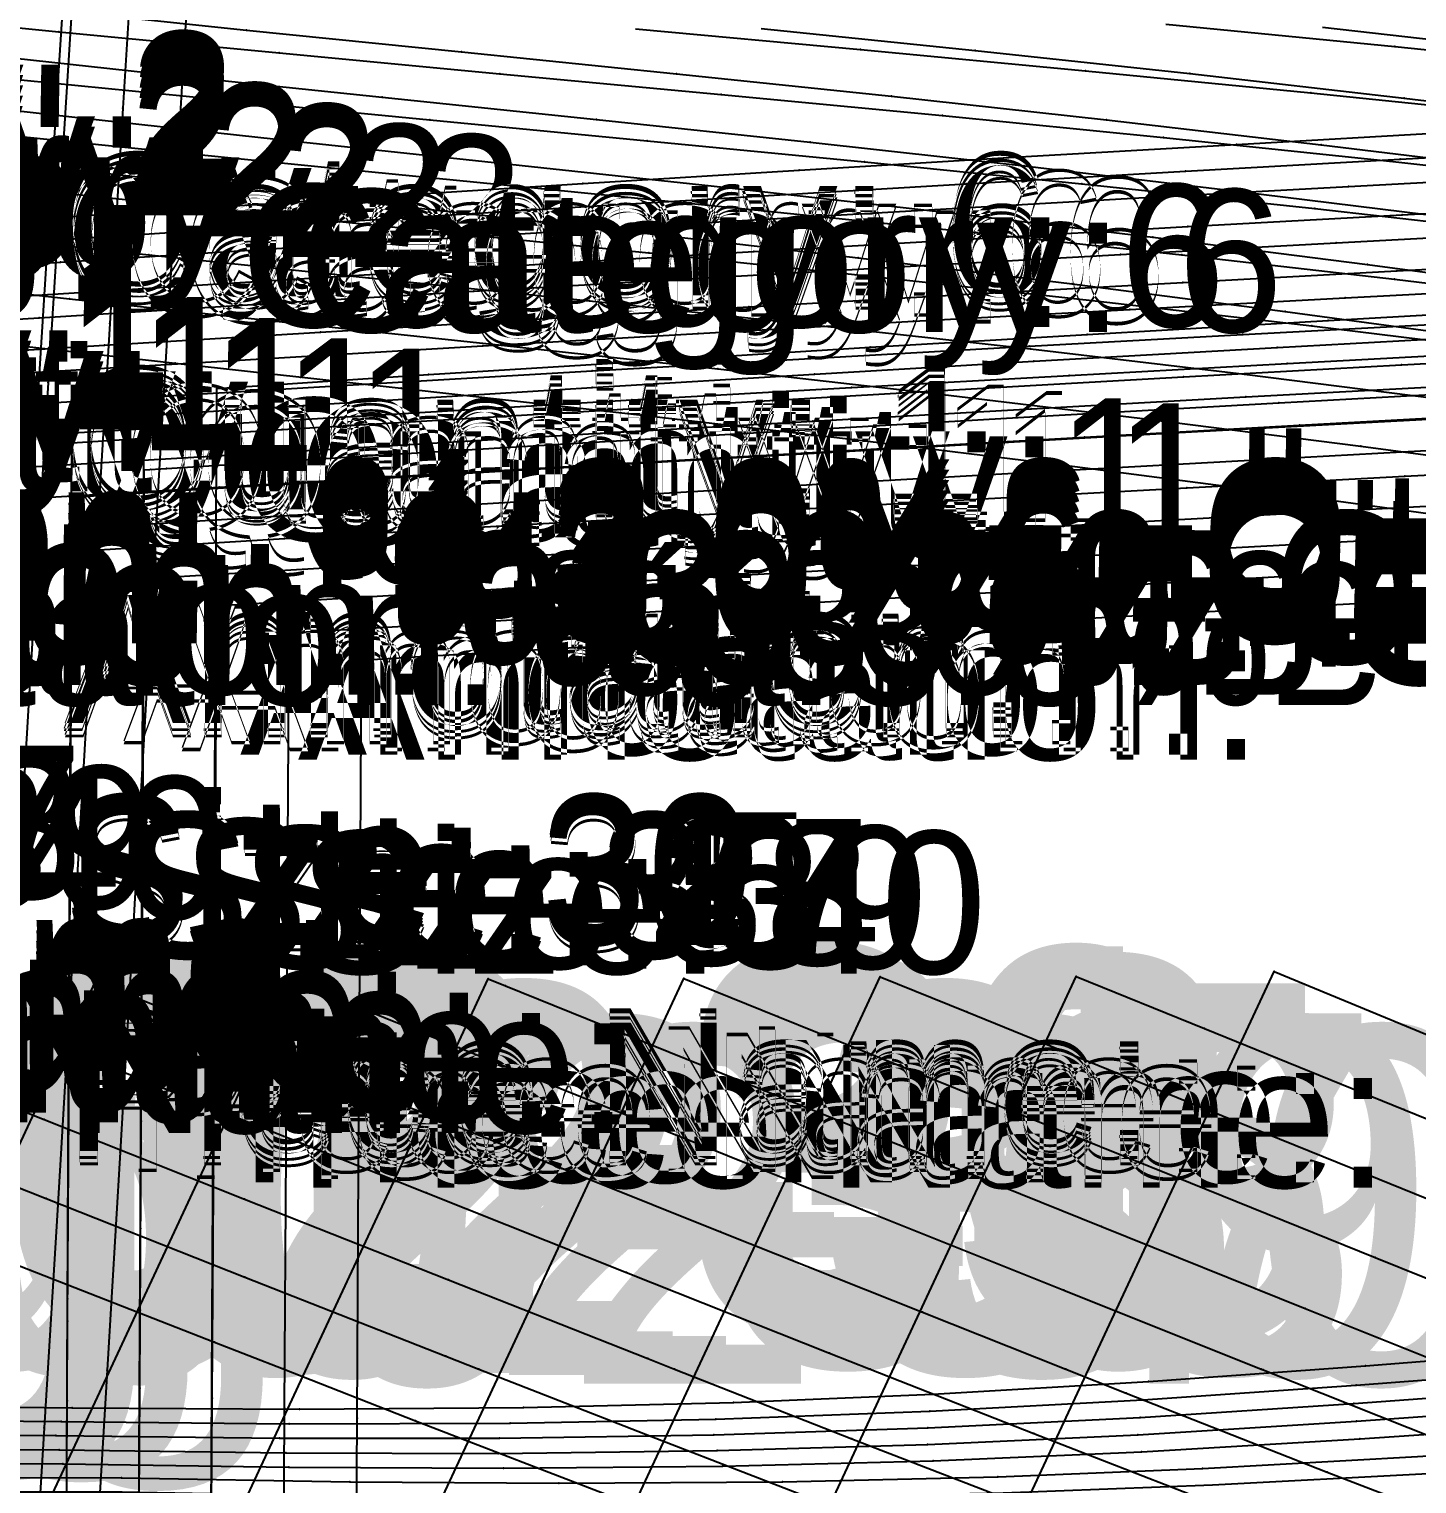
# Model space of a CAD drawing. Extents: x -2408 to 1029, y -526 to 2095.
# Drawn here: x -773.8 to -676.5, y 884.6 to 986.6 of the extents above; entities that cross this region are included whole.
import ezdxf

# ---------------------------------------------------------------- set-up
doc = ezdxf.new("R2010")
doc.units = 0
doc.layers.add('TEXT', color=7, linetype='Continuous')

# ---------------------------------------------------------------- blocks, each defined once
blk = doc.blocks.new(' -30')
at = {"layer": '1'}
for points in [[(-668.314998, 1012.789888), (-682.332241, 1018.726726), (-696.206515, 1024.618779), (-709.062424, 1030.09346), (-705.398722, 1037.958529), (-699.037878, 1051.61368), (-692.560558, 1065.518865), (-686.094458, 1079.399986), (-679.579468, 1093.386078), (-667.869601, 1088.545558)], [(-244.782035, 988.103728), (-229.520606, 987.520225), (-214.116548, 987.083314), (-198.889744, 986.803854), (-183.229885, 986.627731), (-167.295553, 986.530983), (-151.580754, 986.653671), (-136.843907, 986.999455), (-122.874949, 987.585204), (-107.751551, 988.469104), (-92.53808, 989.557936), (-77.486431, 990.756362), (-62.287955, 992.040492), (-46.765308, 993.494654), (-31.59976, 995.119355), (-16.677405, 996.901347), (-1.553066, 998.875569), (13.497761, 1001.026741)], [(-1205.520935, 302.919865), (-1205.483135, 309.223563), (-1205.391179, 324.554701), (-1205.300213, 339.717169), (-1205.209414, 354.85273), (-1205.118461, 370.01518), (-1205.026964, 385.267158), (-1204.935998, 400.429605), (-1204.844877, 415.618783), (-1204.753926, 430.781236), (-1204.66297, 445.943685), (-1204.572281, 461.059603), (-1204.481313, 476.222058), (-1204.385986, 492.113686), (-1196.17848, 492.603703), (-1181.170431, 493.49977), (-1166.030079, 494.402864), (-1150.959027, 495.28427), (-1135.886847, 496.145232), (-1120.476169, 497.00946), (-1105.40235, 497.842531), (-1089.965594, 498.682535)], [(-316.027919, 556.954437), (-311.026476, 555.586877), (-305.219444, 554.288), (-298.237393, 553.006818), (-289.37386, 551.669496), (-274.412109, 549.77348), (-259.387268, 548.018997), (-244.405844, 546.337371), (-229.340909, 544.673875), (-214.357411, 543.007636), (-199.380836, 541.282704), (-184.367609, 539.451497), (-169.415656, 537.522511), (-154.549495, 535.507821)]]:
    blk.add_lwpolyline(points, dxfattribs=at)
at = {"layer": '14'}
for points in [[(-315.935061, 543.733499), (-309.963749, 542.306563), (-302.202651, 540.799876), (-293.301081, 539.39331), (-278.887447, 537.525193), (-263.114558, 535.66237), (-247.286252, 533.87858), (-231.421617, 532.126365), (-215.539805, 530.358269), (-199.659932, 528.526835), (-184.716631, 526.701148), (-169.079779, 524.666477), (-154.148415, 522.623082)], [(-1093.271043, 308.091929), (-1108.745305, 309.101899), (-1124.431306, 310.137235), (-1140.837746, 311.232743), (-1156.130864, 312.266322), (-1172.183685, 313.367615), (-1172.158772, 317.5206), (-1172.075828, 331.347228), (-1171.989363, 345.760911), (-1171.88675, 362.866344), (-1171.796909, 377.842737), (-1171.703377, 393.434387), (-1171.609107, 409.149089), (-1171.49473, 428.215656), (-1171.38958, 445.744084), (-1171.283699, 463.394285), (-1171.175842, 481.373901), (-1167.054113, 481.619686), (-1152.638259, 482.463332), (-1137.95852, 483.305457), (-1122.184231, 484.194571), (-1106.716652, 485.051688), (-1089.64359, 485.98142)]]:
    blk.add_lwpolyline(points, dxfattribs=at)
at = {"layer": '2'}
for p in [(-679.579468, 1093.386078), (-183.229885, 986.627731), (-1171.175842, 481.373901)]:
    blk.add_point(p, dxfattribs=at)
at = {"layer": '3'}
for p in [(-686.094458, 1079.399986), (-692.560558, 1065.518865), (-92.53808, 989.557936), (-107.751551, 988.469104), (-151.580754, 986.653671), (-136.843907, 986.999455), (-122.874949, 987.585204), (-167.295553, 986.530983), (-244.405844, 546.337371), (-229.340909, 544.673875), (-214.357411, 543.007636), (-199.380836, 541.282704), (-184.367609, 539.451497), (-169.415656, 537.522511), (-247.286252, 533.87858), (-231.421617, 532.126365), (-215.539805, 530.358269), (-199.659932, 528.526835), (-184.716631, 526.701148), (-169.079779, 524.666477), (-1120.476169, 497.00946), (-1105.40235, 497.842531), (-1135.886847, 496.145232), (-1150.959027, 495.28427), (-1166.030079, 494.402864), (-1181.170431, 493.49977), (-1106.716652, 485.051688), (-1122.184231, 484.194571), (-1137.95852, 483.305457), (-1167.054113, 481.619686), (-1152.638259, 482.463332), (-1171.283699, 463.394285), (-1171.38958, 445.744084), (-1171.49473, 428.215656)]:
    blk.add_point(p, dxfattribs=at)
at = {"layer": '1'}
for s, p in [('Category: 6', (-183.792973, 1064.64222)), ('Quantity: 1', (-183.792973, 1049.64222)), ('Annotation: ', (-183.792973, 1034.64222)), ('Size: 30', (-183.792973, 1019.64222)), ('Piece Name:  ', (-183.792973, 1004.64222)), ('Category: 2', (-644.384551, -24.548169)), ('Quantity: 1', (-644.384551, -39.548169)), ('Annotation:  ºá:3.0%£¬Ö±:5.0%', (-644.384551, -54.548169)), ('Piece Name:  ', (-644.384551, -84.548169))]:
    blk.add_text(s, height=10, dxfattribs=at).set_placement(p)
at = {"layer": 'TEXT', "color": 7}
blk.add_text('g02-30', height=25, dxfattribs=at).set_placement((-611.17, -103.83))
blk = doc.blocks.new(' -31')
at = {"layer": '1'}
for points in [[(-661.462179, 1004.089911), (-675.439672, 1009.920464), (-689.56731, 1015.812902), (-703.667413, 1021.693208), (-717.425938, 1027.43046), (-722.946625, 1029.732361), (-719.306886, 1037.546035), (-712.961379, 1051.168307), (-706.522574, 1064.990808), (-700.030644, 1078.927343), (-693.455353, 1093.042831), (-684.443539, 1089.388082), (-670.463003, 1083.716957), (-656.360988, 1077.995136)], [(-245.204271, 986.362211), (-230.354188, 985.833593), (-215.338268, 985.438519), (-199.901877, 985.183262), (-184.035778, 985.039444), (-168.025736, 984.886238), (-152.529679, 984.93567), (-138.113903, 985.220737), (-123.104008, 985.77524), (-108.173622, 986.581126), (-93.190491, 987.608126), (-78.160477, 988.752626), (-63.189221, 989.945011), (-47.672531, 991.313117), (-32.73015, 992.82249), (-17.795201, 994.504582), (-2.889159, 996.340467), (12.212112, 998.376714)], [(-1210.599365, 301.045837), (-1210.547725, 309.84814), (-1210.459299, 324.921595), (-1210.368675, 340.370934), (-1210.279104, 355.641675), (-1210.188487, 371.091032), (-1210.099122, 386.326266), (-1210.008493, 401.775624), (-1209.918915, 417.046366), (-1209.828296, 432.495713), (-1209.739836, 447.577065), (-1209.64921, 463.026421), (-1209.558575, 478.475781), (-1209.467316, 494.029922), (-1200.328818, 494.571505), (-1185.329745, 495.461797), (-1170.206646, 496.361121), (-1154.867473, 497.26182), (-1139.538048, 498.139549), (-1124.20757, 498.998915), (-1109.165089, 499.828225), (-1093.833089, 500.660134)], [(-308.598933, 558.509442), (-302.221779, 557.212004), (-294.572983, 555.939261), (-284.804591, 554.599783), (-269.843716, 552.837988), (-254.754232, 551.143919), (-239.759855, 549.516941), (-224.661296, 547.900369), (-209.677459, 546.273139), (-194.588975, 544.567746), (-179.555679, 542.76568), (-164.49136, 540.856719), (-149.612358, 538.879205)]]:
    blk.add_lwpolyline(points, dxfattribs=at)
at = {"layer": '14'}
for points in [[(-318.172456, 547.843113), (-312.115651, 546.285802), (-304.985762, 544.807902), (-296.973227, 543.458219), (-285.931814, 541.950514), (-270.650007, 540.142391), (-255.549055, 538.454662), (-240.406033, 536.816289), (-225.236624, 535.189131), (-210.056457, 533.535046), (-194.881169, 531.815889), (-179.880956, 530.013863), (-164.96576, 528.111366), (-149.778742, 526.078391)], [(-1080.754196, 304.966316), (-1097.512077, 306.060401), (-1113.151062, 307.093927), (-1129.003946, 308.153731), (-1145.584817, 309.275476), (-1161.040416, 310.334145), (-1177.263641, 311.462612), (-1177.230109, 317.179258), (-1177.14006, 332.530674), (-1177.049904, 347.900451), (-1176.944753, 365.826377), (-1176.853713, 381.346893), (-1176.75972, 397.370777), (-1176.665727, 413.39466), (-1176.574686, 428.915175), (-1176.469536, 446.841107), (-1176.363655, 464.89157), (-1176.255798, 483.278923), (-1163.036448, 484.063103), (-1148.167735, 484.924473), (-1133.325145, 485.767946), (-1118.560073, 486.592376), (-1102.100619, 487.495002), (-1087.22085, 488.29636)]]:
    blk.add_lwpolyline(points, dxfattribs=at)
at = {"layer": '2'}
for p in [(-693.455353, 1093.042831), (-184.035778, 985.039444), (-1176.255798, 483.278923)]:
    blk.add_point(p, dxfattribs=at)
at = {"layer": '3'}
for p in [(-684.443539, 1089.388082), (-670.463003, 1083.716957), (-700.030644, 1078.927343), (-706.522574, 1064.990808), (-93.190491, 987.608126), (-123.104008, 985.77524), (-108.173622, 986.581126), (-168.025736, 984.886238), (-152.529679, 984.93567), (-138.113903, 985.220737), (-254.754232, 551.143919), (-239.759855, 549.516941), (-224.661296, 547.900369), (-209.677459, 546.273139), (-194.588975, 544.567746), (-179.555679, 542.76568), (-164.49136, 540.856719), (-255.549055, 538.454662), (-240.406033, 536.816289), (-225.236624, 535.189131), (-210.056457, 533.535046), (-194.881169, 531.815889), (-179.880956, 530.013863), (-164.96576, 528.111366), (-1124.20757, 498.998915), (-1109.165089, 499.828225), (-1139.538048, 498.139549), (-1154.867473, 497.26182), (-1170.206646, 496.361121), (-1185.329745, 495.461797), (-1102.100619, 487.495002), (-1133.325145, 485.767946), (-1118.560073, 486.592376), (-1148.167735, 484.924473), (-1163.036448, 484.063103), (-1176.363655, 464.89157), (-1176.469536, 446.841107), (-1176.574686, 428.915175)]:
    blk.add_point(p, dxfattribs=at)
at = {"layer": '1'}
for s, p in [('Category: 6', (-183.878193, 1063.670692)), ('Quantity: 1', (-183.878193, 1048.670692)), ('Annotation: ', (-183.878193, 1033.670692)), ('Size: 31', (-183.878193, 1018.670692)), ('Piece Name:  ', (-183.878193, 1003.670692)), ('Category: 2', (-644.39712, -24.590238)), ('Quantity: 1', (-644.39712, -39.590238)), ('Annotation:  ºá:3.0%£¬Ö±:5.0%', (-644.39712, -54.590238)), ('Piece Name:  ', (-644.39712, -84.590238))]:
    blk.add_text(s, height=10, dxfattribs=at).set_placement(p)
at = {"layer": 'TEXT', "color": 7}
blk.add_text('g02-31', height=25, dxfattribs=at).set_placement((-609.9, -103.02))
blk = doc.blocks.new(' -32')
at = {"layer": '1'}
for points in [[(-669.090958, 1001.550827), (-675.427455, 1004.179622), (-689.401819, 1009.976072), (-703.48105, 1015.811328), (-717.472777, 1021.606264), (-731.302416, 1027.330239), (-736.734848, 1029.577408), (-733.031314, 1037.527944), (-726.691241, 1051.138485), (-720.302525, 1064.853476), (-713.789918, 1078.834411), (-707.184448, 1093.014679), (-701.121771, 1090.552873), (-687.265026, 1084.930202), (-673.055463, 1079.170648), (-658.93014, 1073.45126)], [(-245.709809, 984.630858), (-230.488011, 984.128957), (-215.247587, 983.767109), (-200.095667, 983.551712), (-184.421997, 983.443756), (-168.741345, 983.257658), (-153.297777, 983.255747), (-138.28339, 983.491439), (-123.274546, 983.983495), (-108.376018, 984.727066), (-93.392798, 985.703898), (-78.046169, 986.826902), (-63.073899, 987.964787), (-47.80115, 989.241333), (-32.854437, 990.673366), (-17.580763, 992.310636), (-2.66784, 994.062031), (12.329512, 995.989364)], [(-1215.677795, 299.171028), (-1215.601131, 312.531977), (-1215.513507, 327.804629), (-1215.425881, 343.077294), (-1215.337349, 358.504922), (-1215.249694, 373.777565), (-1215.162622, 388.949294), (-1215.074983, 404.221944), (-1214.987691, 419.434947), (-1214.900055, 434.707608), (-1214.813796, 449.738663), (-1214.726138, 465.011327), (-1214.63848, 480.283989), (-1214.548645, 495.938377), (-1212.53932, 496.057394), (-1197.805738, 496.930225), (-1182.631949, 497.829356), (-1167.485564, 498.725319), (-1152.226365, 499.616176), (-1136.81103, 500.493852), (-1121.549424, 501.342838), (-1106.260424, 502.178393), (-1090.997301, 502.997811)], [(-279.604794, 557.525161), (-264.510121, 555.838944), (-249.481522, 554.216994), (-234.458875, 552.641387), (-219.435042, 551.07711), (-204.436461, 549.484383), (-189.423476, 547.819198), (-174.51379, 546.062529), (-159.524407, 544.195696)]]:
    blk.add_lwpolyline(points, dxfattribs=at)
at = {"layer": '14'}
for points in [[(-1181.745759, 413.749971), (-1181.654719, 429.614649), (-1181.549568, 447.938087), (-1181.443688, 466.388815), (-1181.335831, 485.183907), (-1180.323411, 485.2454), (-1166.12605, 486.089169), (-1150.447341, 486.997656), (-1135.02506, 487.872652), (-1119.797821, 488.720069), (-1102.90801, 489.641587), (-1087.693784, 490.455305)], [(-316.450374, 550.850013), (-310.246126, 549.357553), (-301.9196, 547.770137), (-293.625346, 546.498816), (-281.362285, 544.956903), (-266.224926, 543.245124), (-250.827082, 541.588486), (-235.389151, 539.972582), (-219.927186, 538.359183), (-204.457169, 536.710053), (-188.995145, 534.986961), (-173.972639, 533.205913), (-158.8577, 531.306759)]]:
    blk.add_lwpolyline(points, dxfattribs=at)
at = {"layer": '2'}
for p in [(-707.184448, 1093.014679), (-184.421997, 983.443756), (-1181.335831, 485.183907)]:
    blk.add_point(p, dxfattribs=at)
at = {"layer": '3'}
for p in [(-701.121771, 1090.552873), (-687.265026, 1084.930202), (-713.789918, 1078.834411), (-673.055463, 1079.170648), (-720.302525, 1064.853476), (-93.392798, 985.703898), (-108.376018, 984.727066), (-123.274546, 983.983495), (-168.741345, 983.257658), (-153.297777, 983.255747), (-138.28339, 983.491439), (-249.481522, 554.216994), (-234.458875, 552.641387), (-219.435042, 551.07711), (-204.436461, 549.484383), (-189.423476, 547.819198), (-174.51379, 546.062529), (-250.827082, 541.588486), (-235.389151, 539.972582), (-219.927186, 538.359183), (-204.457169, 536.710053), (-188.995145, 534.986961), (-173.972639, 533.205913), (-1106.260424, 502.178393), (-1121.549424, 501.342838), (-1136.81103, 500.493852), (-1152.226365, 499.616176), (-1167.485564, 498.725319), (-1182.631949, 497.829356), (-1102.90801, 489.641587), (-1135.02506, 487.872652), (-1119.797821, 488.720069), (-1150.447341, 486.997656), (-1166.12605, 486.089169), (-1180.323411, 485.2454), (-1181.443688, 466.388815), (-1181.549568, 447.938087), (-1181.654719, 429.614649)]:
    blk.add_point(p, dxfattribs=at)
at = {"layer": '1'}
for s, p in [('Category: 6', (-183.890915, 1062.856483)), ('Quantity: 1', (-183.890915, 1047.856483)), ('Annotation: ', (-183.890915, 1032.856483)), ('Size: 32', (-183.890915, 1017.856483)), ('Piece Name:  ', (-183.890915, 1002.856483)), ('Category: 2', (-644.409082, -24.633162)), ('Quantity: 1', (-644.409082, -39.633162)), ('Annotation:  ºá:3.0%£¬Ö±:5.0%', (-644.409082, -54.633162)), ('Piece Name:  ', (-644.409082, -84.633162))]:
    blk.add_text(s, height=10, dxfattribs=at).set_placement(p)
at = {"layer": 'TEXT', "color": 7}
blk.add_text('g02-32', height=25, dxfattribs=at).set_placement((-608.5, -103.09))
blk = doc.blocks.new(' -33')
at = {"layer": '1'}
for points in [[(-659.78629, 992.156968), (-673.873731, 997.871882), (-682.281036, 1001.3311), (-682.806625, 1001.551514), (-688.225036, 1003.783401), (-702.54612, 1009.702672), (-716.502524, 1015.48381), (-730.499472, 1021.292551), (-744.362144, 1027.055798), (-750.445557, 1029.588776), (-746.741071, 1037.541389), (-740.393803, 1051.167375), (-734.053446, 1064.778514), (-727.55174, 1078.736062), (-720.952377, 1092.90329), (-714.37088, 1090.245653), (-700.44928, 1084.627373), (-686.520609, 1079.009714), (-672.478486, 1073.343472), (-658.55008, 1067.725314)], [(-245.656514, 982.886327), (-230.644244, 982.430943), (-215.128314, 982.099588), (-199.895578, 981.917391), (-184.203281, 981.841354), (-168.302886, 981.625979), (-153.421344, 981.587268), (-138.063449, 981.77681), (-123.30094, 982.206119), (-108.548373, 982.887436), (-93.220462, 983.840879), (-77.994136, 984.911791), (-62.676554, 986.02466), (-47.469065, 987.237479), (-32.175066, 988.635625), (-17.231059, 990.164291), (-1.969221, 991.878756), (13.18838, 993.745961)], [(-1220.738291, 300.51507), (-1220.653899, 315.535803), (-1220.569213, 330.611808), (-1220.484539, 345.687811), (-1220.398342, 361.035873), (-1220.313674, 376.111864), (-1220.228897, 391.207077), (-1220.144228, 406.283063), (-1220.059185, 421.425605), (-1219.974514, 436.501598), (-1219.887786, 451.941431), (-1219.80309, 467.017422), (-1219.718409, 482.09341), (-1219.630127, 497.817612), (-1215.56185, 498.062804), (-1200.562041, 498.964551), (-1185.525824, 499.864683), (-1170.202165, 500.774517), (-1155.017785, 501.660119), (-1139.691865, 502.531111), (-1124.364735, 503.382104), (-1109.373315, 504.199015), (-1094.04456, 505.018516)], [(-259.960293, 558.975201), (-244.829363, 557.401476), (-229.748771, 555.867998), (-214.663975, 554.334272), (-199.587318, 552.761024), (-184.518769, 551.113028), (-169.449439, 549.362172), (-154.403529, 547.517787)]]:
    blk.add_lwpolyline(points, dxfattribs=at)
at = {"layer": '14'}
for points in [[(-315.578095, 554.129048), (-309.25608, 552.653804), (-301.669204, 551.232946), (-293.290708, 549.969368), (-279.422873, 548.296345), (-263.781637, 546.59932), (-248.087596, 544.969511), (-232.356252, 543.370659), (-216.603046, 541.7665), (-200.843434, 540.120773), (-185.092896, 538.397218), (-170.100999, 536.652065), (-154.722652, 534.758032)], [(-1123.658031, 303.192232), (-1139.668477, 304.290428), (-1155.078742, 305.360134), (-1170.859481, 306.469332), (-1187.423706, 307.652607), (-1187.36952, 317.299872), (-1187.28357, 332.602444), (-1187.189953, 349.2699), (-1187.104818, 364.427356), (-1187.013778, 380.636197), (-1186.919785, 397.37074), (-1186.825791, 414.105274), (-1186.734751, 430.314125), (-1186.629601, 449.035064), (-1186.52372, 467.886061), (-1186.415863, 487.08889), (-1184.780501, 487.188628), (-1170.61281, 488.033378), (-1154.678396, 488.958599), (-1139.060151, 489.845259), (-1123.666638, 490.701297), (-1106.611977, 491.62981), (-1091.261222, 492.44788)]]:
    blk.add_lwpolyline(points, dxfattribs=at)
at = {"layer": '2'}
for p in [(-720.952377, 1092.90329), (-184.203281, 981.841354), (-1186.415863, 487.08889)]:
    blk.add_point(p, dxfattribs=at)
at = {"layer": '3'}
for p in [(-714.37088, 1090.245653), (-700.44928, 1084.627373), (-727.55174, 1078.736062), (-686.520609, 1079.009714), (-672.478486, 1073.343472), (-734.053446, 1064.778514), (-93.220462, 983.840879), (-108.548373, 982.887436), (-168.302886, 981.625979), (-153.421344, 981.587268), (-138.063449, 981.77681), (-123.30094, 982.206119), (-244.829363, 557.401476), (-229.748771, 555.867998), (-214.663975, 554.334272), (-199.587318, 552.761024), (-184.518769, 551.113028), (-169.449439, 549.362172), (-248.087596, 544.969511), (-232.356252, 543.370659), (-216.603046, 541.7665), (-200.843434, 540.120773), (-185.092896, 538.397218), (-170.100999, 536.652065), (-1109.373315, 504.199015), (-1124.364735, 503.382104), (-1139.691865, 502.531111), (-1155.017785, 501.660119), (-1170.202165, 500.774517), (-1185.525824, 499.864683), (-1106.611977, 491.62981), (-1139.060151, 489.845259), (-1123.666638, 490.701297), (-1154.678396, 488.958599), (-1170.61281, 488.033378), (-1184.780501, 487.188628), (-1186.52372, 467.886061), (-1186.629601, 449.035064), (-1186.734751, 430.314125)]:
    blk.add_point(p, dxfattribs=at)
at = {"layer": '1'}
for s, p in [('Category: 6', (-183.856316, 1062.000656)), ('Quantity: 1', (-183.856316, 1047.000656)), ('Annotation: ', (-183.856316, 1032.000656)), ('Size: 33', (-183.856316, 1017.000656)), ('Piece Name:  ', (-183.856316, 1002.000656)), ('Category: 2', (-644.419332, -24.670074)), ('Quantity: 1', (-644.419332, -39.670074)), ('Annotation:  ºá:3.0%£¬Ö±:5.0%', (-644.419332, -54.670074)), ('Piece Name:  ', (-644.419332, -84.670074))]:
    blk.add_text(s, height=10, dxfattribs=at).set_placement(p)
at = {"layer": 'TEXT', "color": 7}
blk.add_text('g02-33', height=25, dxfattribs=at).set_placement((-610.94, -103.81))
blk = doc.blocks.new(' -34')
at = {"layer": '1'}
for points in [[(-665.113804, 988.889181), (-679.549962, 994.62091), (-693.934179, 1000.484594), (-695.977249, 1001.323013), (-696.523972, 1001.548691), (-708.082124, 1006.297628), (-722.42343, 1012.204415), (-736.525376, 1018.024239), (-750.311137, 1023.723572), (-764.211731, 1029.481049), (-760.648042, 1037.131367), (-754.324817, 1050.70573), (-747.815744, 1064.679098), (-741.300131, 1078.66651), (-734.679871, 1092.878571), (-733.457999, 1092.38339), (-719.701142, 1086.817664), (-705.796879, 1081.20471), (-691.669015, 1075.513912), (-677.364565, 1069.766371), (-666.730804, 1065.507126)], [(-245.392154, 981.143215), (-230.338441, 980.727177), (-214.992801, 980.435879), (-199.882371, 980.286679), (-183.960228, 980.237808), (-168.117949, 979.996712), (-153.058748, 979.924763), (-137.707824, 980.071632), (-122.92949, 980.454594), (-108.321638, 981.081657), (-92.998495, 981.988387), (-77.514769, 983.037739), (-62.201781, 984.109423), (-46.844191, 985.280492), (-31.552026, 986.613769), (-16.180549, 988.119587), (-0.918876, 989.7673), (14.461016, 991.588687)], [(-1225.809658, 300.021402), (-1225.725921, 315.245785), (-1225.641516, 330.591488), (-1225.557115, 345.937194), (-1225.473127, 361.208889), (-1225.388738, 376.554599), (-1225.30381, 391.998209), (-1225.219415, 407.343914), (-1225.135094, 422.674226), (-1225.050681, 438.019934), (-1224.966269, 453.365634), (-1224.882722, 468.556119), (-1224.798333, 483.90182), (-1224.711304, 499.729614), (-1222.642335, 499.853347), (-1207.781723, 500.742214), (-1192.761726, 501.640864), (-1177.787959, 502.535036), (-1162.682264, 503.42405), (-1147.566692, 504.289323), (-1132.458243, 505.132178), (-1117.30791, 505.960792), (-1102.197784, 506.771078), (-1086.994177, 507.568903)], [(-209.580622, 557.564088), (-194.579889, 556.026452), (-179.506059, 554.402791), (-164.488583, 552.684381), (-149.43639, 550.869334), (-134.508203, 548.99195), (-119.475633, 547.021967), (-104.476103, 544.974444), (-89.461433, 542.872094), (-74.224463, 540.724983)]]:
    blk.add_lwpolyline(points, dxfattribs=at)
at = {"layer": '14'}
for points in [[(-317.912185, 558.25939), (-311.505881, 556.642196), (-305.044282, 555.33064), (-297.216235, 554.043035), (-286.593197, 552.657782), (-270.86197, 550.943327), (-254.90407, 549.304157), (-239.968846, 547.816266), (-225.006669, 546.339513), (-210.03005, 544.845166), (-195.051501, 543.304491), (-180.083532, 541.688759), (-165.158046, 539.97702), (-149.556659, 538.087674)], [(-1159.82543, 303.402062), (-1175.768836, 304.536697), (-1192.503662, 305.747604), (-1192.424578, 320.126644), (-1192.346187, 334.379847), (-1192.249341, 351.988387), (-1192.162452, 367.786449), (-1192.070397, 384.524007), (-1191.976127, 401.664205), (-1191.882595, 418.67018), (-1191.792754, 435.005096), (-1191.690141, 453.662183), (-1191.603676, 469.383348), (-1191.495819, 488.993912), (-1176.582011, 489.890794), (-1160.944126, 490.80358), (-1145.512276, 491.683291), (-1130.247445, 492.534809), (-1113.292566, 493.459759), (-1098.002736, 494.275341), (-1081.7692, 495.121965)]]:
    blk.add_lwpolyline(points, dxfattribs=at)
at = {"layer": '2'}
for p in [(-734.679871, 1092.878571), (-183.960228, 980.237808), (-1191.495819, 488.993912)]:
    blk.add_point(p, dxfattribs=at)
at = {"layer": '3'}
for p in [(-733.457999, 1092.38339), (-719.701142, 1086.817664), (-705.796879, 1081.20471), (-741.300131, 1078.66651), (-691.669015, 1075.513912), (-677.364565, 1069.766371), (-747.815744, 1064.679098), (-92.998495, 981.988387), (-108.321638, 981.081657), (-168.117949, 979.996712), (-153.058748, 979.924763), (-137.707824, 980.071632), (-122.92949, 980.454594), (-194.579889, 556.026452), (-179.506059, 554.402791), (-164.488583, 552.684381), (-254.90407, 549.304157), (-239.968846, 547.816266), (-225.006669, 546.339513), (-210.03005, 544.845166), (-195.051501, 543.304491), (-180.083532, 541.688759), (-165.158046, 539.97702), (-1102.197784, 506.771078), (-1132.458243, 505.132178), (-1117.30791, 505.960792), (-1147.566692, 504.289323), (-1162.682264, 503.42405), (-1177.787959, 502.535036), (-1192.761726, 501.640864), (-1098.002736, 494.275341), (-1113.292566, 493.459759), (-1130.247445, 492.534809), (-1160.944126, 490.80358), (-1145.512276, 491.683291), (-1176.582011, 489.890794), (-1191.603676, 469.383348), (-1191.690141, 453.662183), (-1191.792754, 435.005096)]:
    blk.add_point(p, dxfattribs=at)
at = {"layer": '1'}
for s, p in [('Category: 6', (-183.856564, 1061.177269)), ('Quantity: 1', (-183.856564, 1046.177269)), ('Annotation: ', (-183.856564, 1031.177269)), ('Size: 34', (-183.856564, 1016.177269)), ('Piece Name:  ', (-183.856564, 1001.177269)), ('Category: 2', (-644.430513, -24.70312)), ('Quantity: 1', (-644.430513, -39.70312)), ('Annotation:  ºá:3.0%£¬Ö±:5.0%', (-644.430513, -54.70312)), ('Piece Name:  ', (-644.430513, -84.70312))]:
    blk.add_text(s, height=10, dxfattribs=at).set_placement(p)
at = {"layer": 'TEXT', "color": 7}
blk.add_text('g02-34', height=25, dxfattribs=at).set_placement((-609.73, -103.16))
blk = doc.blocks.new(' -35')
at = {"layer": '1'}
for points in [[(-666.263816, 984.163044), (-680.707805, 989.680632), (-695.103331, 995.395223), (-709.428529, 1001.214715), (-709.673004, 1001.314545), (-710.240784, 1001.54686), (-723.529996, 1006.981665), (-737.834248, 1012.851331), (-751.717857, 1018.56868), (-765.729484, 1024.354546), (-777.958221, 1029.415512), (-774.363027, 1037.133492), (-768.03641, 1050.715187), (-761.591048, 1064.551818), (-755.074431, 1078.541377), (-748.444443, 1092.774277), (-736.682227, 1088.040117), (-722.616104, 1082.388149), (-708.438389, 1076.700939), (-694.300718, 1071.04039), (-680.447311, 1065.505981), (-680.315526, 1065.453364), (-666.027462, 1059.779977)], [(-246.148302, 979.438741), (-230.680906, 979.043986), (-214.761059, 978.775616), (-199.831895, 978.658127), (-183.937511, 978.637161), (-167.91933, 978.3671), (-153.273203, 978.263564), (-137.581065, 978.366736), (-122.473683, 978.712175), (-108.132263, 979.284806), (-93.046583, 980.132548), (-77.806866, 981.122235), (-62.730958, 982.135285), (-47.556552, 983.23854), (-32.497701, 984.477851), (-17.328552, 985.87939), (-2.297197, 987.417575)], [(-1220.706386, 302.32164), (-1220.624546, 317.510339), (-1220.541767, 332.873573), (-1220.45899, 348.236795), (-1220.376619, 363.525092), (-1220.293839, 378.888334), (-1220.211792, 394.113672), (-1220.128998, 409.476912), (-1220.046902, 424.71215), (-1219.96413, 440.075384), (-1219.882486, 455.23065), (-1219.79972, 470.593883), (-1219.716942, 485.957119), (-1219.632645, 501.598015), (-1204.408597, 502.526079), (-1189.210169, 503.452213), (-1174.054195, 504.373776), (-1159.032145, 505.274996), (-1144.02559, 506.15134), (-1129.000758, 507.005083), (-1113.588858, 507.862296), (-1098.562038, 508.68136), (-1083.182197, 509.501227)], [(-174.452077, 557.6967), (-159.393028, 555.99872), (-144.292206, 554.206132), (-129.36371, 552.360971), (-114.281239, 550.420899), (-99.342219, 548.420462), (-84.27683, 546.351641), (-69.129224, 544.258728)]]:
    blk.add_lwpolyline(points, dxfattribs=at)
at = {"layer": '14'}
for points in [[(-302.404293, 558.371591), (-293.708708, 557.068452), (-282.910103, 555.784598), (-267.429021, 554.176959), (-252.259415, 552.672415), (-237.051453, 551.201845), (-221.817557, 549.737256), (-206.570224, 548.250662), (-191.321893, 546.71407), (-174.997432, 544.98044), (-160.180583, 543.305561)], [(-1171.505218, 302.659041), (-1187.423706, 303.842602), (-1187.406213, 307.089311), (-1187.330697, 321.105118), (-1187.248153, 336.425324), (-1187.169385, 351.044798), (-1187.082496, 367.171335), (-1186.990441, 384.256882), (-1186.896171, 401.753451), (-1186.802639, 419.113016), (-1186.712798, 435.787561), (-1186.610185, 454.83256), (-1186.52372, 470.880594), (-1186.415863, 490.898895), (-1184.814432, 490.999032), (-1170.6996, 491.860288), (-1154.784714, 492.80381), (-1139.174687, 493.706838), (-1123.783726, 494.577359), (-1106.727734, 495.519953), (-1091.373197, 496.348882)]]:
    blk.add_lwpolyline(points, dxfattribs=at)
at = {"layer": '2'}
for p in [(-748.444443, 1092.774277), (-183.937511, 978.637161), (-1186.415863, 490.898895)]:
    blk.add_point(p, dxfattribs=at)
at = {"layer": '3'}
for p in [(-736.682227, 1088.040117), (-722.616104, 1082.388149), (-755.074431, 1078.541377), (-708.438389, 1076.700939), (-694.300718, 1071.04039), (-680.447311, 1065.505981), (-680.315526, 1065.453364), (-761.591048, 1064.551818), (-122.473683, 978.712175), (-108.132263, 979.284806), (-167.91933, 978.3671), (-153.273203, 978.263564), (-137.581065, 978.366736), (-252.259415, 552.672415), (-237.051453, 551.201845), (-221.817557, 549.737256), (-206.570224, 548.250662), (-191.321893, 546.71407), (-174.997432, 544.98044), (-1098.562038, 508.68136), (-1113.588858, 507.862296), (-1144.02559, 506.15134), (-1129.000758, 507.005083), (-1159.032145, 505.274996), (-1174.054195, 504.373776), (-1189.210169, 503.452213), (-1106.727734, 495.519953), (-1123.783726, 494.577359), (-1139.174687, 493.706838), (-1170.6996, 491.860288), (-1154.784714, 492.80381), (-1184.814432, 490.999032), (-1186.52372, 470.880594), (-1186.610185, 454.83256), (-1186.712798, 435.787561)]:
    blk.add_point(p, dxfattribs=at)
at = {"layer": '4'}
blk.add_point((-680.447311, 1065.505981), dxfattribs=at)
at = {"layer": '1'}
for s, p in [('Category: 6', (-183.838463, 1060.311564)), ('Quantity: 1', (-183.838463, 1045.311564)), ('Annotation: ', (-183.838463, 1030.311564)), ('Size: 35', (-183.838463, 1015.311564)), ('Piece Name:  ', (-183.838463, 1000.311564)), ('Category: 2', (-639.360597, -24.736837)), ('Quantity: 1', (-639.360597, -39.736837)), ('Annotation:  ºá:3.0%£¬Ö±:5.0%', (-639.360597, -54.736837)), ('Piece Name:  ', (-639.360597, -84.736837))]:
    blk.add_text(s, height=10, dxfattribs=at).set_placement(p)
at = {"layer": 'TEXT', "color": 7}
blk.add_text('g02-35', height=25, dxfattribs=at).set_placement((-601.63, -102.86))
blk = doc.blocks.new(' -36')
at = {"layer": '1'}
for points in [[(-781.752408, 1050.715209), (-775.36084, 1064.436302), (-768.839272, 1078.436462), (-762.196274, 1092.697296), (-760.19776, 1091.893996), (-746.354308, 1086.338881), (-732.411987, 1080.756115), (-718.360959, 1075.141882), (-704.1925, 1069.494619), (-694.161911, 1065.509109), (-689.919197, 1063.823327), (-675.825793, 1058.274928), (-661.477151, 1052.75744)], [(-244.813666, 977.681409), (-229.671196, 977.337734), (-214.526717, 977.118518), (-199.544562, 977.030097), (-183.915882, 977.036591), (-167.950092, 976.741205), (-152.978729, 976.605931), (-137.268569, 976.672079), (-122.12241, 976.976183), (-107.446996, 977.520182), (-92.321248, 978.32941), (-77.600391, 979.250239), (-61.924676, 980.270294), (-47.017724, 981.31363), (-31.357583, 982.547478), (-16.625817, 983.851296), (-0.992572, 985.389894)], [(-1225.832214, 291.703606), (-1225.758973, 305.566113), (-1225.678739, 320.759096), (-1225.598528, 335.952093), (-1225.518155, 351.174959), (-1225.437921, 366.36795), (-1225.357679, 381.560955), (-1225.2776, 396.72502), (-1225.197379, 411.91803), (-1225.117248, 427.094918), (-1225.037032, 442.287915), (-1224.957319, 457.384576), (-1224.87709, 472.577572), (-1224.796856, 487.770568), (-1224.713821, 503.493576), (-1209.134623, 504.447577), (-1193.786732, 505.387424), (-1178.421276, 506.326394), (-1163.308766, 507.235855), (-1148.209626, 508.117945), (-1133.094141, 508.976501), (-1117.944788, 509.818553), (-1102.82729, 510.641061), (-1087.615732, 511.449416)]]:
    blk.add_lwpolyline(points, dxfattribs=at)
at = {"layer": '14'}
for points in [[(-1192.503662, 301.937618), (-1192.486169, 305.25046), (-1192.410653, 319.551749), (-1192.328109, 335.183998), (-1192.249341, 350.101252), (-1192.162452, 366.556246), (-1192.070397, 383.989802), (-1191.976127, 401.842742), (-1191.882595, 419.555888), (-1191.792754, 436.57006), (-1191.690141, 456.002975), (-1191.603676, 472.377881), (-1191.495819, 492.803917), (-1176.668804, 493.716524), (-1161.051805, 494.647349), (-1145.628944, 495.543388), (-1130.367293, 496.409458), (-1113.411559, 497.348659), (-1098.118332, 498.175313), (-1081.878993, 499.031804)], [(-279.111996, 558.933638), (-263.917224, 557.42101), (-248.470929, 555.941272), (-232.988202, 554.487812), (-217.481456, 553.033374), (-201.963107, 551.550702), (-186.445579, 550.012542), (-170.571527, 548.351725), (-155.169203, 546.637477), (-139.138484, 544.758341), (-124.026077, 542.910319), (-108.564405, 540.950376), (-92.827239, 538.886789), (-76.967788, 536.72821)]]:
    blk.add_lwpolyline(points, dxfattribs=at)
at = {"layer": '2'}
for p in [(-762.196274, 1092.697296), (-1191.495819, 492.803917)]:
    blk.add_point(p, dxfattribs=at)
at = {"layer": '3'}
for p in [(-760.19776, 1091.893996), (-746.354308, 1086.338881), (-732.411987, 1080.756115), (-718.360959, 1075.141882), (-704.1925, 1069.494619), (-694.161911, 1065.509109), (-689.919197, 1063.823327), (-675.825793, 1058.274928), (-263.917224, 557.42101), (-248.470929, 555.941272), (-232.988202, 554.487812), (-217.481456, 553.033374), (-201.963107, 551.550702), (-186.445579, 550.012542), (-170.571527, 548.351725), (-1102.82729, 510.641061), (-1117.944788, 509.818553), (-1148.209626, 508.117945), (-1133.094141, 508.976501), (-1163.308766, 507.235855), (-1178.421276, 506.326394), (-1193.786732, 505.387424), (-1098.118332, 498.175313), (-1113.411559, 497.348659), (-1130.367293, 496.409458), (-1145.628944, 495.543388), (-1161.051805, 494.647349), (-1176.668804, 493.716524), (-1191.603676, 472.377881), (-1191.690141, 456.002975), (-1191.792754, 436.57006)]:
    blk.add_point(p, dxfattribs=at)
at = {"layer": '4'}
blk.add_point((-694.161911, 1065.509109), dxfattribs=at)
at = {"layer": '1'}
for s, p in [('Category: 6', (-183.84594, 1059.459721)), ('Quantity: 1', (-183.84594, 1044.459721)), ('Annotation: ', (-183.84594, 1029.459721)), ('Size: 36', (-183.84594, 1014.459721)), ('Piece Name:  ', (-183.84594, 999.459721)), ('Category: 2', (-639.370332, -24.784886)), ('Quantity: 1', (-639.370332, -39.784886)), ('Annotation:  ºá:3.0%£¬Ö±:5.0%', (-639.370332, -54.784886)), ('Piece Name:  ', (-639.370332, -84.784886))]:
    blk.add_text(s, height=10, dxfattribs=at).set_placement(p)
at = {"layer": 'TEXT', "color": 7}
blk.add_text('g02-36', height=25, dxfattribs=at).set_placement((-608.57, -104.06))
blk = doc.blocks.new(' -37')
at = {"layer": '1'}
for points in [[(-795.469422, 1050.712958), (-789.089718, 1064.408584), (-782.591893, 1078.357843), (-775.937805, 1092.642593), (-766.970075, 1089.043448), (-752.915268, 1083.417652), (-738.993879, 1077.861156), (-724.949048, 1072.272666), (-710.710633, 1066.62802), (-707.876892, 1065.511169), (-696.377933, 1060.979036), (-681.952298, 1055.380489)], [(-1220.732999, 293.288375), (-1220.65559, 308.242754), (-1220.577147, 323.396872), (-1220.499495, 338.398937), (-1220.420954, 353.571678), (-1220.343281, 368.573742), (-1220.265603, 383.575817), (-1220.18571, 399.006754), (-1220.108043, 414.008833), (-1220.029386, 429.20203), (-1219.951717, 444.20411), (-1219.874051, 459.206192), (-1219.794445, 474.584235), (-1219.716781, 489.586307), (-1219.635086, 505.363693), (-1204.007365, 506.337591), (-1188.730788, 507.289301), (-1173.694962, 508.223813), (-1158.658896, 509.14458), (-1143.675694, 510.035571), (-1128.636513, 510.904041), (-1113.232706, 511.773372), (-1098.191368, 512.60381), (-1082.81115, 513.432656)]]:
    blk.add_lwpolyline(points, dxfattribs=at)
at = {"layer": '14'}
for points in [[(-1187.423706, 300.032616), (-1187.390173, 306.509838), (-1187.315849, 320.866384), (-1187.229384, 337.568154), (-1187.148309, 353.228763), (-1187.059852, 370.315206), (-1186.966966, 388.257178), (-1186.872603, 406.484322), (-1186.779718, 424.426285), (-1186.691261, 441.512747), (-1186.591416, 460.798875), (-1186.508872, 476.743167), (-1186.415863, 494.7089), (-1184.849305, 494.809261), (-1170.789511, 495.68667), (-1154.895059, 496.648331), (-1139.293619, 497.567642), (-1123.90531, 498.452603), (-1106.848037, 499.409255), (-1091.489574, 500.24905)], [(-227.720586, 557.676432), (-211.9402, 556.228805), (-196.150944, 554.745059), (-180.365177, 553.198662), (-164.64115, 551.568195), (-149.020605, 549.84801), (-133.887354, 548.098921), (-118.623572, 546.262985), (-103.061235, 544.323751), (-87.957676, 542.379106), (-71.887789, 540.233421)]]:
    blk.add_lwpolyline(points, dxfattribs=at)
at = {"layer": '2'}
blk.add_point((-1186.415863, 494.7089), dxfattribs=at)
at = {"layer": '3'}
for p in [(-752.915268, 1083.417652), (-738.993879, 1077.861156), (-724.949048, 1072.272666), (-710.710633, 1066.62802), (-707.876892, 1065.511169), (-696.377933, 1060.979036), (-211.9402, 556.228805), (-196.150944, 554.745059), (-180.365177, 553.198662), (-268.795142, 545.34185), (-269.765149, 530.114361), (-1098.191368, 512.60381), (-1113.232706, 511.773372), (-1128.636513, 510.904041), (-1158.658896, 509.14458), (-1143.675694, 510.035571), (-1173.694962, 508.223813), (-1188.730788, 507.289301), (-1106.848037, 499.409255), (-1123.90531, 498.452603), (-1139.293619, 497.567642), (-1154.895059, 496.648331), (-1170.789511, 495.68667), (-1184.849305, 494.809261), (-1186.508872, 476.743167), (-1186.591416, 460.798875), (-1186.691261, 441.512747), (-1186.779718, 424.426285)]:
    blk.add_point(p, dxfattribs=at)
at = {"layer": '4'}
blk.add_point((-707.876892, 1065.511169), dxfattribs=at)
at = {"layer": '8'}
blk.add_lwpolyline([(-267.785759, 560.927429), (-268.795142, 545.34185), (-269.765149, 530.114361), (-270.732745, 514.613438), (-271.650701, 499.616754), (-272.567585, 484.620003), (-273.5058, 469.554919), (-274.46069, 454.560548), (-275.424583, 439.566741), (-276.425412, 423.951793), (-277.381598, 408.957502), (-278.336233, 393.963106), (-279.299279, 378.854898), (-280.256221, 363.860666), (-281.217806, 348.797753), (-282.174623, 333.803491), (-283.131186, 318.809211), (-284.118728, 303.329621), (-285.075416, 288.33535), (-286.057556, 272.942613), (-287.025861, 257.766222), (-287.709846, 247.045708)], dxfattribs=at)
at = {"layer": '1'}
for s, p in [('Category: 6', (-183.858013, 1058.619607)), ('Quantity: 1', (-183.858013, 1043.619607)), ('Annotation: ', (-183.858013, 1028.619607)), ('Size: 37', (-183.858013, 1013.619607)), ('Piece Name:  ', (-183.858013, 998.619607)), ('Category: 2', (-634.30037, -24.82617)), ('Quantity: 1', (-634.30037, -39.82617)), ('Annotation:  ºá:3.0%£¬Ö±:5.0%', (-634.30037, -54.82617)), ('Size: 37', (-634.30037, -69.82617)), ('Piece Name:  ', (-634.30037, -84.82617))]:
    blk.add_text(s, height=10, dxfattribs=at).set_placement(p)
at = {"layer": 'TEXT', "color": 7}
blk.add_text('g02-37', height=25, dxfattribs=at).set_placement((-598.72, -103.6))
blk = doc.blocks.new(' -38')
at = {"layer": '1'}
for points in [[(-809.205548, 1050.6698), (-802.768112, 1064.489424), (-796.232949, 1078.518825), (-789.705811, 1092.530975), (-779.740493, 1088.559275), (-765.795537, 1083.010435), (-751.744405, 1077.431822), (-737.442516, 1071.768726), (-723.460326, 1066.2429), (-721.593781, 1065.509262), (-709.14404, 1060.616054), (-695.10222, 1055.193849)], [(-1225.183488, 415.230232), (-1225.106659, 430.36075), (-1225.029215, 445.612122), (-1224.951775, 460.863493), (-1224.87417, 476.148673), (-1224.796733, 491.400036), (-1224.716187, 507.259979), (-1222.680089, 507.387351), (-1207.833065, 508.316289), (-1192.293818, 509.288814), (-1177.551552, 510.209183), (-1162.427795, 511.137184), (-1147.350003, 512.032926), (-1132.222907, 512.905272), (-1117.079384, 513.75869), (-1101.950102, 514.591766), (-1086.735417, 515.408392)]]:
    blk.add_lwpolyline(points, dxfattribs=at)
at = {"layer": '14'}
for points in [[(-1192.503662, 298.127613), (-1192.437535, 311.150859), (-1192.363526, 325.726296), (-1192.289924, 340.221461), (-1192.206727, 356.606525), (-1192.116886, 374.299953), (-1192.023354, 392.720268), (-1191.929084, 411.285959), (-1191.837029, 429.415522), (-1191.75014, 446.527454), (-1191.671372, 462.04025), (-1191.588828, 478.296584), (-1191.495819, 496.613922), (-1176.758678, 497.541727), (-1161.163408, 498.490427), (-1145.750012, 499.402698), (-1130.491669, 500.283272), (-1113.535209, 501.236693), (-1098.238343, 502.074426), (-1081.993039, 502.940799)], [(-191.370191, 558.048706), (-175.315951, 556.497855), (-159.779736, 554.907092), (-143.928005, 553.186272), (-128.608882, 551.442737), (-113.199455, 549.618944), (-97.54333, 547.700324), (-82.433049, 545.787872)]]:
    blk.add_lwpolyline(points, dxfattribs=at)
at = {"layer": '2'}
blk.add_point((-1191.495819, 496.613922), dxfattribs=at)
at = {"layer": '3'}
for p in [(-765.795537, 1083.010435), (-751.744405, 1077.431822), (-737.442516, 1071.768726), (-723.460326, 1066.2429), (-721.593781, 1065.509262), (-709.14404, 1060.616054), (-175.315951, 556.497855), (-268.79559, 548.4989), (-269.765673, 532.931308), (-270.690884, 517.781071), (-1101.950102, 514.591766), (-1117.079384, 513.75869), (-1132.222907, 512.905272), (-1147.350003, 512.032926), (-1177.551552, 510.209183), (-1162.427795, 511.137184), (-1192.293818, 509.288814), (-1098.238343, 502.074426), (-1113.535209, 501.236693), (-1130.491669, 500.283272), (-1145.750012, 499.402698), (-1161.163408, 498.490427), (-1176.758678, 497.541727), (-1191.588828, 478.296584), (-1191.671372, 462.04025), (-1191.75014, 446.527454), (-1191.837029, 429.415522)]:
    blk.add_point(p, dxfattribs=at)
at = {"layer": '4'}
blk.add_point((-721.593781, 1065.509262), dxfattribs=at)
at = {"layer": '8'}
blk.add_lwpolyline([(-267.785759, 564.432602), (-268.79559, 548.4989), (-269.765673, 532.931308), (-270.690884, 517.781071), (-271.608583, 502.449512), (-272.524328, 487.117842), (-273.461049, 471.716247), (-274.415279, 456.386928), (-275.379307, 441.05821), (-276.337063, 425.79129), (-277.29365, 410.462126), (-278.248356, 395.132831), (-279.211341, 379.687194), (-280.168331, 364.358045), (-281.125668, 349.028933), (-282.087019, 333.629568), (-283.043701, 318.300389), (-283.987853, 303.171853), (-284.94464, 287.84268), (-285.901466, 272.513529), (-286.842971, 257.429392), (-287.709846, 243.540497)], dxfattribs=at)
at = {"layer": '1'}
for s, p in [('Category: 6', (-183.871765, 1057.73974)), ('Quantity: 1', (-183.871765, 1042.73974)), ('Annotation: ', (-183.871765, 1027.73974)), ('Size: 38', (-183.871765, 1012.73974)), ('Piece Name:  ', (-183.871765, 997.73974)), ('Category: 2', (-634.309442, -24.866482)), ('Quantity: 1', (-634.309442, -39.866482)), ('Annotation:  ºá:3.0%£¬Ö±:5.0%', (-634.309442, -54.866482)), ('Size: 38', (-634.309442, -69.866482)), ('Piece Name:  ', (-634.309442, -84.866482))]:
    blk.add_text(s, height=10, dxfattribs=at).set_placement(p)
at = {"layer": 'TEXT', "color": 7}
blk.add_text('g02-38', height=25, dxfattribs=at).set_placement((-600.32, -103.13))
blk = doc.blocks.new(' -39')
at = {"layer": '1'}
for points in [[(-822.919753, 1050.673668), (-816.521745, 1064.408638), (-809.985366, 1078.440594), (-803.450851, 1092.468491), (-793.440447, 1088.484297), (-779.537609, 1082.96476), (-765.648304, 1077.464968), (-751.708798, 1071.960969), (-737.618473, 1066.416272), (-735.30838, 1065.512314), (-723.183282, 1060.767818), (-708.925899, 1055.272839), (-694.621465, 1049.9073), (-680.25487, 1044.704049), (-665.92535, 1039.703311), (-651.438478, 1034.844798), (-636.958934, 1030.196749), (-622.347235, 1025.727268), (-607.829158, 1021.516035), (-593.092423, 1017.4779), (-578.563008, 1013.721235)], [(-1220.692453, 297.357267), (-1220.616025, 312.696794), (-1220.541089, 327.735418), (-1220.466156, 342.774024), (-1220.389489, 358.162349), (-1220.314576, 373.200967), (-1220.239665, 388.239574), (-1220.164597, 403.309136), (-1220.089676, 418.347741), (-1220.014832, 433.370096), (-1219.939906, 448.408704), (-1219.864243, 463.594548), (-1219.789312, 478.63316), (-1219.714383, 493.671775), (-1219.637375, 509.128494), (-1204.904121, 510.067242), (-1189.752901, 511.032148), (-1174.341538, 512.011266), (-1159.291989, 512.952831), (-1143.830576, 513.890144), (-1128.777539, 514.774001), (-1113.381342, 515.656007), (-1098.325862, 516.498383), (-1082.94434, 517.336882)]]:
    blk.add_lwpolyline(points, dxfattribs=at)
at = {"layer": '14'}
blk.add_lwpolyline([(-1187.423706, 296.22261), (-1187.357579, 309.495833), (-1187.28357, 324.351041), (-1187.209968, 339.124448), (-1187.126771, 355.824015), (-1187.03693, 373.857078), (-1186.943398, 392.630982), (-1186.849128, 411.553043), (-1186.757073, 430.030605), (-1186.670184, 447.471004), (-1186.591416, 463.281582), (-1186.508872, 479.849961), (-1186.415863, 498.518906), (-1184.885073, 498.619314), (-1170.882551, 499.51251), (-1155.009376, 500.492149), (-1139.416886, 501.427657), (-1124.03143, 502.327011), (-1106.972872, 503.297701), (-1091.610398, 504.148363)], dxfattribs=at)
at = {"layer": '2'}
blk.add_point((-1186.415863, 498.518906), dxfattribs=at)
at = {"layer": '3'}
for p in [(-765.648304, 1077.464968), (-751.708798, 1071.960969), (-737.618473, 1066.416272), (-735.30838, 1065.512314), (-723.183282, 1060.767818), (-268.761361, 552.219541), (-269.683288, 537.119278), (-270.606945, 521.691267), (-1098.325862, 516.498383), (-1113.381342, 515.656007), (-1128.777539, 514.774001), (-1143.830576, 513.890144), (-1159.291989, 512.952831), (-1174.341538, 512.011266), (-1189.752901, 511.032148), (-271.525039, 506.024891), (-1106.972872, 503.297701), (-1124.03143, 502.327011), (-1139.416886, 501.427657), (-1155.009376, 500.492149), (-1170.882551, 499.51251), (-1184.885073, 498.619314), (-272.43938, 490.358287), (-1186.508872, 479.849961), (-273.330662, 475.332164), (-1186.591416, 463.281582), (-274.282546, 459.667792), (-1186.670184, 447.471004), (-1186.757073, 430.030605)]:
    blk.add_point(p, dxfattribs=at)
at = {"layer": '4'}
blk.add_point((-735.30838, 1065.512314), dxfattribs=at)
at = {"layer": '8'}
blk.add_lwpolyline([(-267.785759, 567.937813), (-268.761361, 552.219541), (-269.683288, 537.119278), (-270.606945, 521.691267), (-271.525039, 506.024891), (-272.43938, 490.358287), (-273.330662, 475.332164), (-274.282546, 459.667792), (-275.246262, 444.004141), (-276.205039, 428.403713), (-277.162254, 412.739694), (-278.117089, 397.075512), (-279.036457, 382.004404), (-279.993392, 366.340358), (-280.950853, 350.676325), (-281.868901, 335.652545), (-282.82573, 319.988481), (-283.769967, 304.529433), (-284.72684, 288.865369), (-285.683773, 273.201326), (-286.607023, 258.088398), (-287.513962, 243.241959), (-287.709846, 240.035305)], dxfattribs=at)
at = {"layer": '1'}
for s, p in [('Category: 6', (-183.839397, 1056.885546)), ('Quantity: 1', (-183.839397, 1041.885546)), ('Annotation: ', (-183.839397, 1026.885546)), ('Size: 39', (-183.839397, 1011.885546)), ('Piece Name:  ', (-183.839397, 996.885546)), ('Category: 2', (-629.238043, -24.863681)), ('Quantity: 1', (-629.238043, -39.863681)), ('Annotation:  ºá:3.0%£¬Ö±:5.0%', (-629.238043, -54.863681)), ('Size: 39', (-629.238043, -69.863681)), ('Piece Name:  ', (-629.238043, -84.863681))]:
    blk.add_text(s, height=10, dxfattribs=at).set_placement(p)
at = {"layer": 'TEXT', "color": 7}
blk.add_text('g02-39', height=25, dxfattribs=at).set_placement((-594.97, -102.57))
blk = doc.blocks.new(' -40')
at = {"layer": '1'}
for points in [[(-823.858313, 1078.103655), (-817.308655, 1092.164154), (-810.393475, 1089.47466), (-796.508958, 1084.067502), (-782.223648, 1078.495861), (-767.943331, 1072.917151), (-753.8455, 1067.39938), (-749.023895, 1065.513458), (-739.729078, 1061.877866), (-725.40189, 1056.357127), (-711.031624, 1050.950234), (-696.748703, 1045.74392), (-682.263601, 1040.652458), (-667.618612, 1035.700451), (-653.013265, 1030.964924), (-638.183089, 1026.374451), (-623.453167, 1022.041528), (-608.814152, 1017.966122), (-593.964097, 1014.062397), (-579.060969, 1010.366265)], [(-1215.606172, 296.755617), (-1215.531472, 312.029925), (-1215.456143, 327.432782), (-1215.381458, 342.707082), (-1215.306728, 357.990079), (-1215.232028, 373.264391), (-1215.157323, 388.538695), (-1215.081892, 403.962666), (-1215.007202, 419.23697), (-1214.932091, 434.59987), (-1214.857418, 449.874178), (-1214.783726, 464.946556), (-1214.70903, 480.220858), (-1214.634339, 495.495164), (-1214.558563, 510.996933), (-1201.407895, 511.849766), (-1186.143112, 512.839118), (-1171.128228, 513.810331), (-1155.661205, 514.796451), (-1140.489854, 515.73353), (-1125.019021, 516.658053), (-1109.826815, 517.543047), (-1094.35332, 518.422751)]]:
    blk.add_lwpolyline(points, dxfattribs=at)
at = {"layer": '14'}
blk.add_lwpolyline([(-1182.343674, 294.317608), (-1182.277546, 307.840807), (-1182.203538, 322.975788), (-1182.129936, 338.027436), (-1182.046739, 355.041523), (-1181.956898, 373.414223), (-1181.863366, 392.541697), (-1181.769096, 411.820128), (-1181.67704, 430.645698), (-1181.590152, 448.414563), (-1181.511384, 464.522911), (-1181.42884, 481.403337), (-1181.335831, 500.423889), (-1166.480586, 501.390987), (-1150.885072, 502.370568), (-1135.498077, 503.30981), (-1120.282256, 504.214421), (-1103.387803, 505.19182), (-1088.158287, 506.048867), (-1071.99521, 506.933419), (-1055.003948, 507.835009), (-1037.290129, 508.743158), (-1018.959187, 509.647397), (-1003.920956, 510.360938)], dxfattribs=at)
at = {"layer": '2'}
blk.add_point((-1181.335831, 500.423889), dxfattribs=at)
at = {"layer": '3'}
for p in [(-753.8455, 1067.39938), (-749.023895, 1065.513458), (-739.729078, 1061.877866), (-268.761798, 555.388681), (-269.683819, 539.965584), (-270.565073, 524.935057), (-1109.826815, 517.543047), (-1125.019021, 516.658053), (-1140.489854, 515.73353), (-1155.661205, 514.796451), (-1171.128228, 513.810331), (-1186.143112, 512.839118), (-271.441614, 509.661164), (-1103.387803, 505.19182), (-1120.282256, 504.214421), (-1135.498077, 503.30981), (-1150.885072, 502.370568), (-1166.480586, 501.390987), (-272.313026, 494.386969), (-1181.42884, 481.403337), (-273.200802, 479.039445), (-1181.511384, 464.522911), (-274.106431, 463.76725), (-1181.590152, 448.414563), (-1181.67704, 430.645698)]:
    blk.add_point(p, dxfattribs=at)
at = {"layer": '4'}
blk.add_point((-749.023895, 1065.513458), dxfattribs=at)
at = {"layer": '8'}
blk.add_lwpolyline([(-267.785759, 571.443024), (-268.761798, 555.388681), (-269.683819, 539.965584), (-270.565073, 524.935057), (-271.441614, 509.661164), (-272.313026, 494.386969), (-273.200802, 479.039445), (-274.106431, 463.76725), (-275.025334, 448.495833), (-275.941816, 433.289154), (-276.856927, 418.017515), (-277.768833, 402.74571), (-278.68775, 387.352359), (-279.600857, 372.080598), (-280.514807, 356.808904), (-281.433164, 341.463909), (-282.346733, 326.192193), (-283.260105, 310.920447), (-284.160995, 295.858099), (-285.074509, 280.58638), (-286.013561, 264.888237), (-286.917593, 249.775034), (-287.709846, 236.530113)], dxfattribs=at)
at = {"layer": '1'}
for s, p in [('Category: 6', (-183.871231, 1055.91103)), ('Quantity: 1', (-183.871231, 1040.91103)), ('Annotation: ', (-183.871231, 1025.91103)), ('Size: 40', (-183.871231, 1010.91103)), ('Piece Name:  ', (-183.871231, 995.91103)), ('Category: 2', (-624.166768, -24.910586)), ('Quantity: 1', (-624.166768, -39.910586)), ('Annotation:  ºá:3.0%£¬Ö±:5.0%', (-624.166768, -54.910586)), ('Size: 40', (-624.166768, -69.910586)), ('Piece Name:  ', (-624.166768, -84.910586))]:
    blk.add_text(s, height=10, dxfattribs=at).set_placement(p)
at = {"layer": 'TEXT', "color": 7}
blk.add_text('g02-40', height=25, dxfattribs=at).set_placement((-589.7, -102.49))

msp = doc.modelspace()

# ---------------------------------------------------------------- block references
at = {"layer": '1'}
for name, p in [(' -32', (-184.050523, 999.622732)), (' -30', (-184.050297, 1001.000083)), (' -31', (-184.050388, 1000.311413)), (' -33', (-184.050694, 998.934067)), (' -34', (-184.050758, 998.245407)), (' -35', (-184.051047, 997.556724)), (' -36', (-184.051123, 996.868036)), (' -37', (-184.051318, 996.179365)), (' -38', (-184.051331, 995.490688)), (' -39', (-184.051506, 994.802025)), (' -40', (-184.051738, 994.113352)), (' -32', (420.69429, 460.98861)), (' -31', (420.69429, 460.98861)), (' -30', (420.69429, 460.98861)), (' -34', (420.69429, 460.98861)), (' -36', (420.69429, 460.98861)), (' -38', (420.69429, 460.98861)), (' -33', (420.69429, 460.98861)), (' -35', (420.69429, 460.98861)), (' -37', (420.69429, 460.98861)), (' -39', (420.69429, 460.98861)), (' -40', (420.69429, 460.98861)), (' -32', (-514.58038, 429.196867)), (' -30', (-516.281493, 429.297884)), (' -34', (-512.877729, 429.098086)), (' -33', (-513.729155, 429.147803)), (' -36', (-507.788996, 429.001375)), (' -35', (-508.640982, 429.051384)), (' -38', (-502.699294, 428.903101)), (' -31', (-515.430888, 429.247568)), (' -37', (-503.551747, 428.953571)), (' -39', (-498.461818, 428.854057)), (' -40', (-494.224148, 428.804325)), (' -39', (-575.170005, -91.15992)), (' -40', (-571.08619, -90.544825)), (' -38', (-579.253783, -91.775472)), (' -32', (-587.506908, -95.474868)), (' -37', (-579.276546, -92.393365)), (' -36', (-583.359915, -93.009197)), (' -35', (-583.382004, -93.626476)), (' -34', (-587.46481, -94.242756)), (' -33', (-587.486083, -94.859148)), (' -31', (-587.527219, -96.089244)), (' -30', (-587.547006, -96.703028)), (' -32', (-6.918598, -172.870121)), (' -30', (-6.907502, -172.870213)), (' -38', (-6.951881, -172.870051)), (' -36', (-6.940789, -172.870126)), (' -34', (-6.929678, -172.869999)), (' -39', (-6.957418, -172.869929)), (' -37', (-6.946326, -172.869989)), (' -35', (-6.935229, -172.87)), (' -33', (-6.924133, -172.870029)), (' -31', (-6.913053, -172.870221)), (' -40', (-6.962963, -172.869906))]:
    msp.add_blockref(name, p, dxfattribs=at)

doc.saveas('drawing.dxf')
